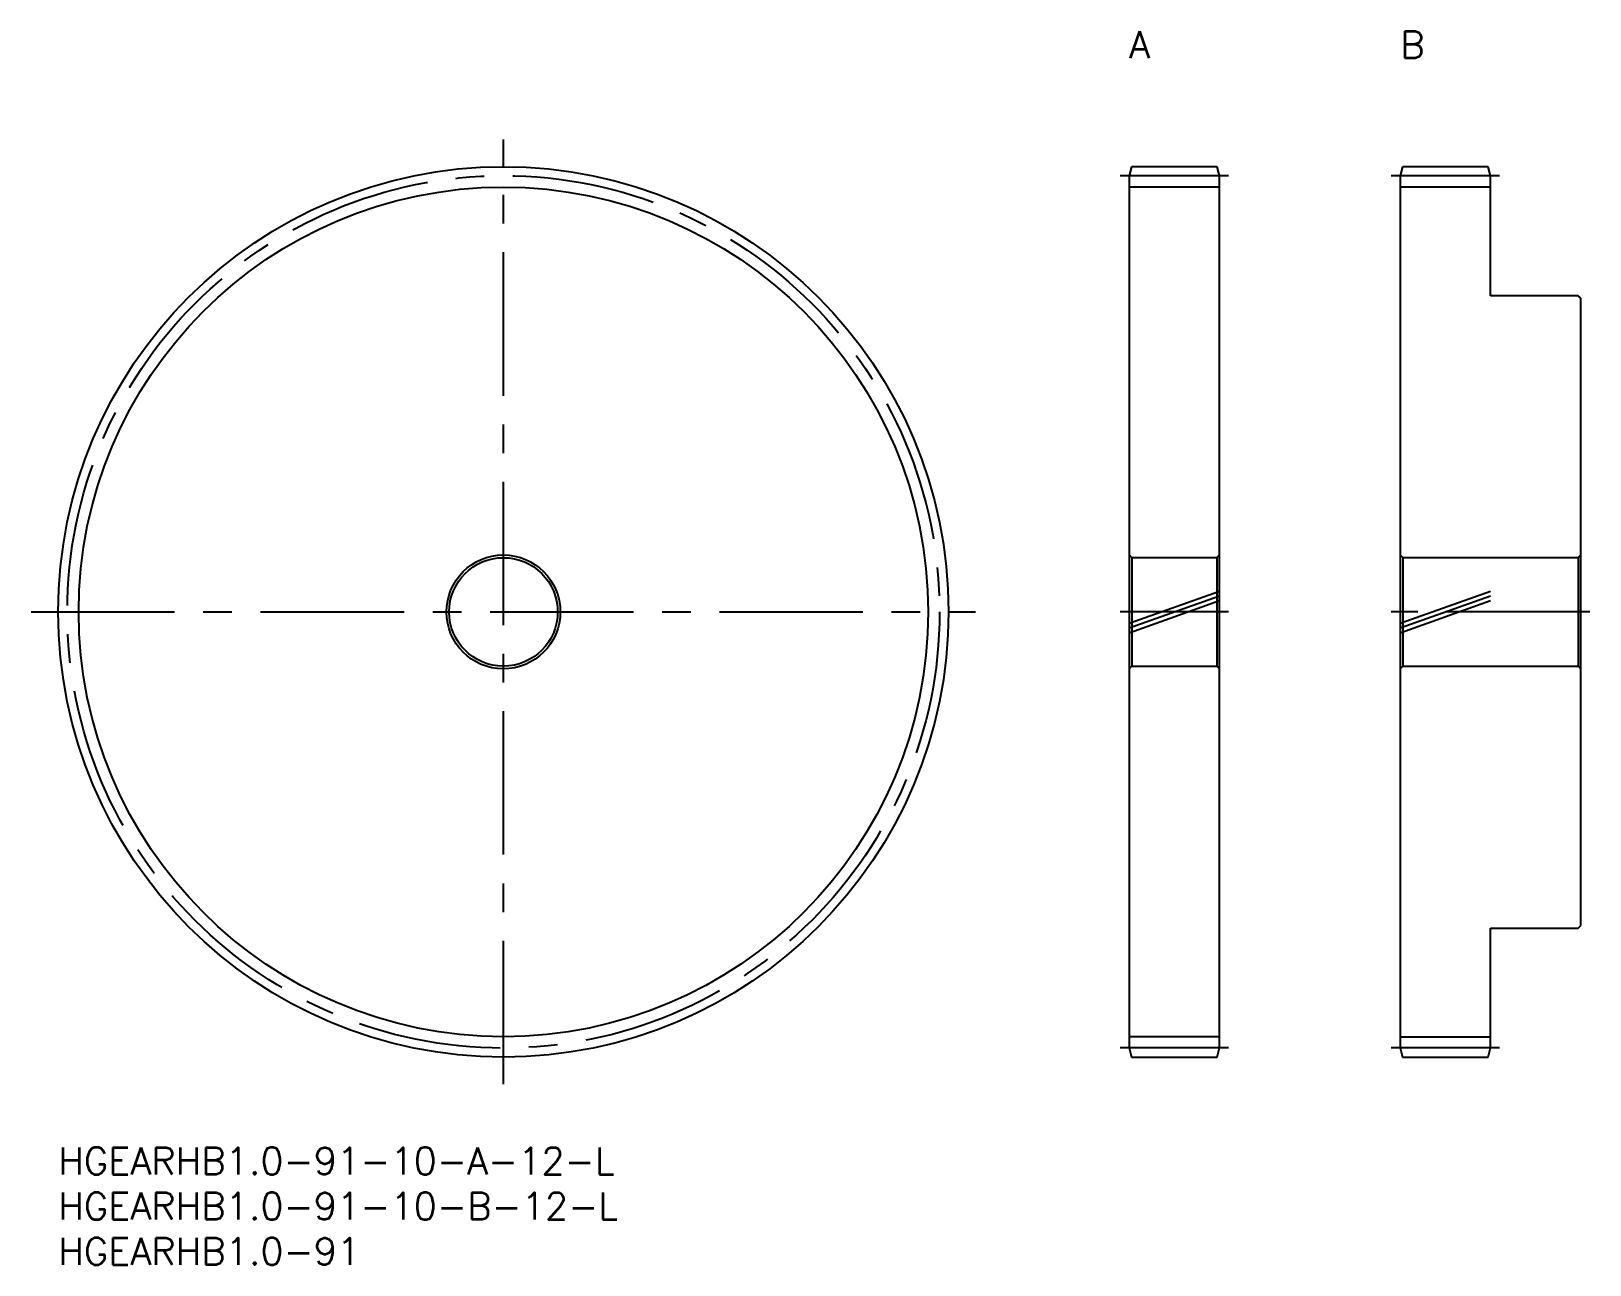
# Model space of a CAD drawing. Extents: x -3 to 170, y -13 to 124.
import ezdxf

# ---------------------------------------------------------------- set-up
doc = ezdxf.new("R2010")
doc.units = 0
doc.header["$LTSCALE"] = 0.5
doc.linetypes.add('CENTER', pattern=[50.8, 31.75, -6.35, 6.35, -6.35])
doc.linetypes.add('PHANTOM', pattern=[63.5, 31.75, -6.35, 6.35, -6.35, 6.35, -6.35])
for name, color, linetype in [('MSM_CENTER', 1, 'CENTER'), ('MSM_CONTINUOUS', 7, 'CONTINUOUS'), ('MSM_IMAGINARY', 6, 'PHANTOM'), ('MSM_NARROW', 5, 'CONTINUOUS'), ('MSM_PART_NUMBER', 7, 'CONTINUOUS')]:
    doc.layers.add(name, color=color, linetype=linetype)
doc.styles.get("Standard").update_dxf_attribs({"font": 'txt.shx', "height": 1, "bigfont": 'bigfont.shx'})

# ---------------------------------------------------------------- blocks, each defined once
blk = doc.blocks.new('*U21')
at = {"layer": 'MSM_PART_NUMBER'}
blk.add_text('A', height=3, dxfattribs=at).set_placement((118.55, 120.55))
blk = doc.blocks.new('*U22')
at = {"layer": 'MSM_PART_NUMBER'}
blk.add_text('B', height=3, dxfattribs=at).set_placement((148.55, 120.55))
blk = doc.blocks.new('*U23')
at = {"layer": 'MSM_PART_NUMBER'}
blk.add_text('HGEARHB1.0-91-10-A-12-L', height=3, dxfattribs=at).set_placement((0, -3))
blk = doc.blocks.new('*U24')
at = {"layer": 'MSM_PART_NUMBER'}
blk.add_text('HGEARHB1.0-91-10-B-12-L', height=3, dxfattribs=at).set_placement((0, -8))
blk = doc.blocks.new('*U25')
at = {"layer": 'MSM_PART_NUMBER'}
blk.add_text('HGEARHB1.0-91', height=3, dxfattribs=at).set_placement((0, -13))

msp = doc.modelspace()

# ---------------------------------------------------------------- linework, layer by layer
at = {"layer": 'MSM_CENTER'}
for p, q in [((49.28, 7), (49.28, 111.55)), ((129.55, 107.55), (117.55, 107.55)), ((159.55, 107.55), (147.55, 107.55)), ((-3, 59.27), (101.55, 59.27)), ((129.55, 59.27), (117.55, 59.27)), ((169.55, 59.27), (147.55, 59.27)), ((129.55, 11), (117.55, 11)), ((159.55, 11), (147.55, 11))]:
    msp.add_line(p, q, dxfattribs=at)
msp.add_circle((49.28, 59.27), 48.28, dxfattribs=at)
at = {"layer": 'MSM_CONTINUOUS'}
for p, q in [((118.82, 108.55), (118.55, 107.55)), ((118.55, 107.55), (118.55, 11)), ((128.28, 108.55), (118.82, 108.55)), ((128.55, 107.55), (128.28, 108.55)), ((128.55, 11), (128.55, 107.55)), ((148.82, 108.55), (148.55, 107.55)), ((148.55, 107.55), (148.55, 11)), ((158.28, 108.55), (148.82, 108.55)), ((158.55, 107.55), (158.28, 108.55)), ((158.55, 94.27), (158.55, 107.55)), ((128.55, 106.3), (118.55, 106.3)), ((158.55, 106.3), (148.55, 106.3)), ((168.25, 94.27), (158.55, 94.27)), ((168.55, 93.98), (168.25, 94.27)), ((168.55, 24.57), (168.55, 93.98)), ((118.85, 65.28), (118.55, 65.58)), ((128.55, 65.58), (128.25, 65.28)), ((148.85, 65.28), (148.55, 65.58)), ((168.55, 65.58), (168.25, 65.28)), ((118.85, 65.28), (118.85, 53.27)), ((118.85, 65.28), (128.25, 65.28)), ((128.25, 65.28), (128.25, 53.27)), ((148.85, 65.28), (148.85, 53.27)), ((148.85, 65.28), (168.25, 65.28)), ((168.25, 65.28), (168.25, 53.27)), ((118.85, 53.27), (118.55, 52.97)), ((118.85, 53.27), (128.25, 53.27)), ((128.55, 52.97), (128.25, 53.27)), ((148.85, 53.27), (148.55, 52.97)), ((148.85, 53.27), (168.25, 53.27)), ((168.55, 52.97), (168.25, 53.27)), ((158.55, 11), (158.55, 24.28)), ((158.55, 24.28), (168.25, 24.28)), ((168.25, 24.28), (168.55, 24.57)), ((128.55, 12.25), (118.55, 12.25)), ((148.55, 12.25), (158.55, 12.25)), ((118.55, 11), (118.82, 10)), ((128.28, 10), (128.55, 11)), ((148.55, 11), (148.82, 10)), ((158.28, 10), (158.55, 11)), ((118.82, 10), (128.28, 10)), ((148.82, 10), (158.28, 10))]:
    msp.add_line(p, q, dxfattribs=at)
for radius in [49.28, 6.3, 6]:
    msp.add_circle((49.28, 59.27), radius, dxfattribs=at)
at = {"layer": 'MSM_IMAGINARY'}
for p, q in [((118.55, 58.03), (128.55, 61.58)), ((118.55, 57.5), (128.55, 61.05)), ((118.55, 56.97), (128.55, 60.52)), ((148.55, 58.03), (158.55, 61.58)), ((148.55, 57.5), (158.55, 61.05)), ((148.55, 56.97), (158.55, 60.52))]:
    msp.add_line(p, q, dxfattribs=at)
at = {"layer": 'MSM_NARROW'}
msp.add_circle((49.28, 59.27), 47.02, dxfattribs=at)

# ---------------------------------------------------------------- block references
at = {"layer": 'MSM_CONTINUOUS'}
for name in ['*U21', '*U22', '*U23', '*U24', '*U25']:
    msp.add_blockref(name, (0, 0), dxfattribs=at)

doc.saveas('drawing.dxf')
